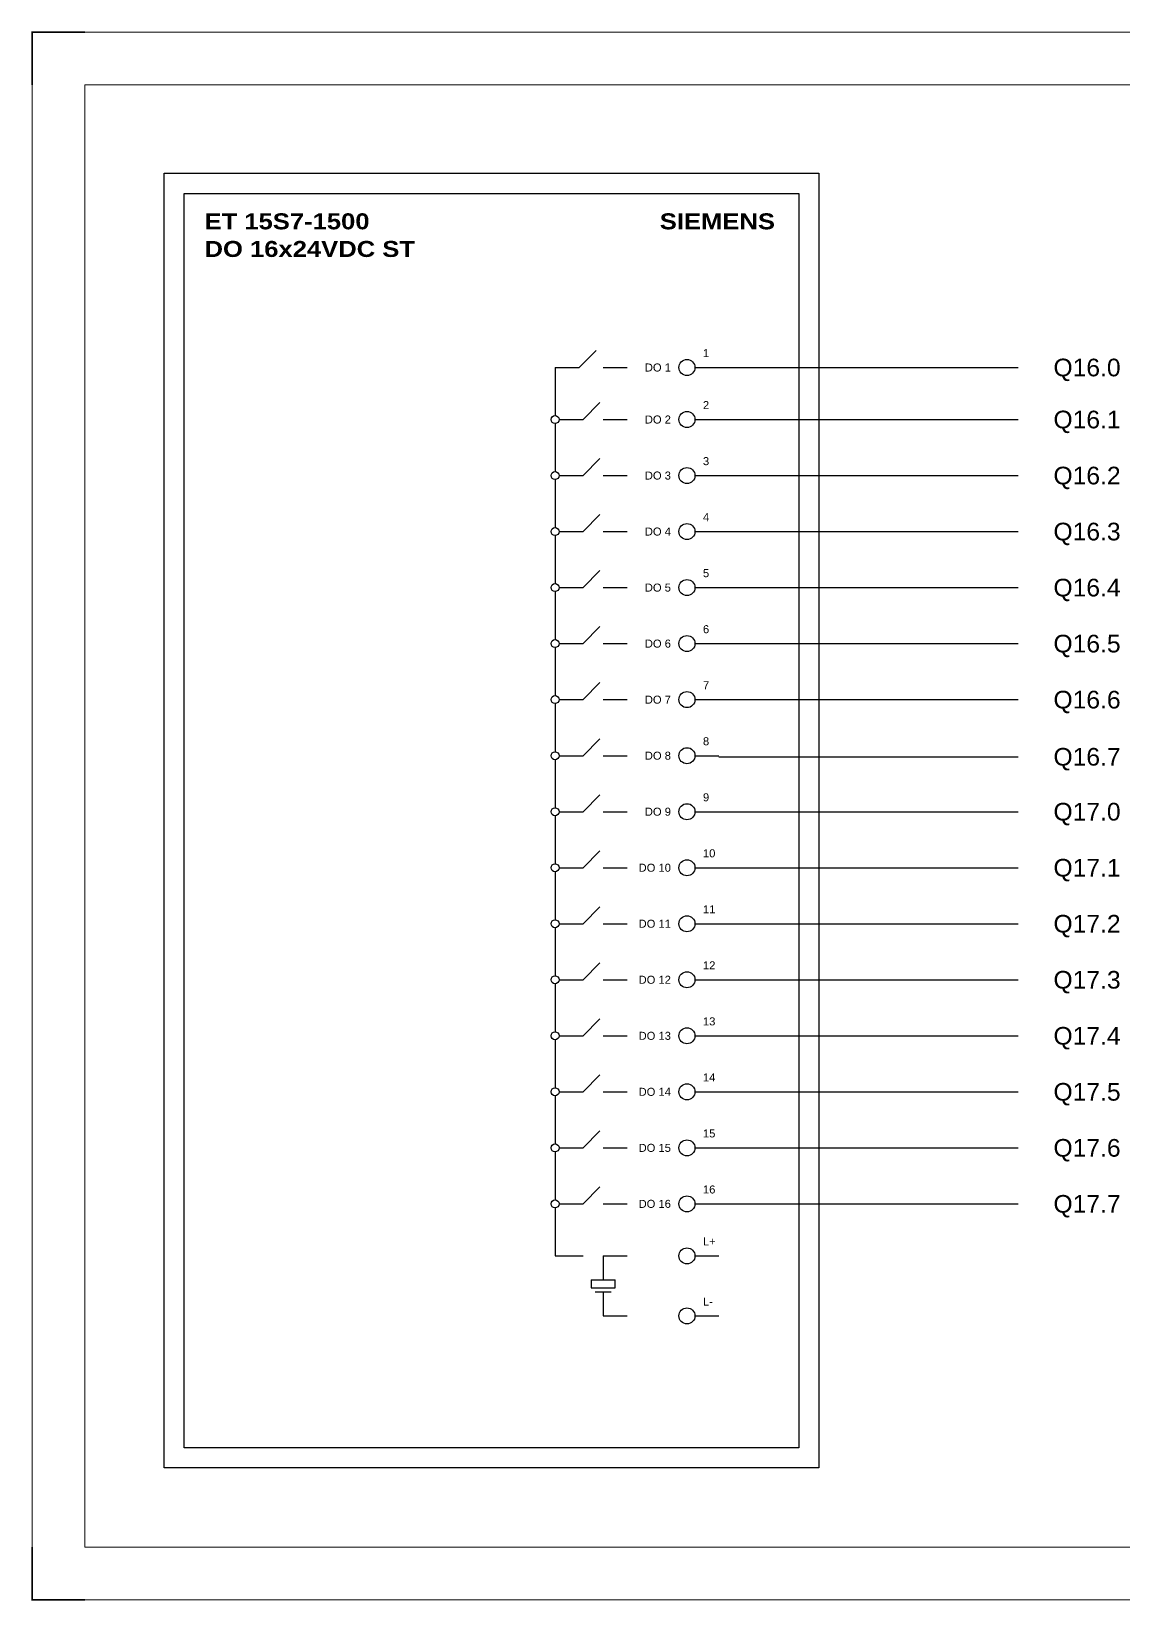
# Model space of a CAD drawing. Header units: centimetres. Extents: x 17259 to 54652, y 10858 to 53453.
# Drawn here: x 17259 to 20352, y 16798 to 21241 of the extents above; entities that cross this region are included whole.
import ezdxf
from ezdxf.enums import TextEntityAlignment as Align

# ---------------------------------------------------------------- set-up
doc = ezdxf.new("R2010")
doc.units = ezdxf.units.CM
doc.header["$MEASUREMENT"] = 0
doc.layers.add('Etiket-Line-L', color=7, linetype='Continuous')
doc.layers.add('EtIket-Line-S', color=2, linetype='Continuous')
doc.styles.add('Bold', font='ariblk.ttf', dxfattribs={"height": 25.4})
doc.styles.get("Standard").update_dxf_attribs({"font": 'arial.ttf'})

# ---------------------------------------------------------------- blocks, each defined once
blk = doc.blocks.new('x5 Out Line')
at = {"const_width": 0.3}
for points in [[(9.65, 286.71), (0, 286.71), (0, 277.06)], [(0, 9.65), (0, 0), (9.65, 0)]]:
    blk.add_lwpolyline(points, dxfattribs=at)
at = {"lineweight": 15}
blk.add_lwpolyline([(395.8, 9.65), (395.8, 277.06), (9.65, 277.06), (9.65, 9.65)], close=True, dxfattribs=at)
at = {"layer": 'EtIket-Line-S', "lineweight": 9, "ltscale": 0.5}
blk.add_lwpolyline([(0, 0), (405.45, 0), (405.45, 286.71), (0, 286.71)], close=True, dxfattribs=at)

msp = doc.modelspace()

# ---------------------------------------------------------------- linework, layer by layer
at = {"ltscale": 50}
for p, q in [((18809.8, 20289.6), (18857.9, 20337.7)), ((18741.8, 20289.6), (18809.8, 20289.6)), ((18741.8, 20289.6), (18741.8, 20153.6)), ((18877.8, 20289.6), (18945.8, 20289.6)), ((18821.1, 20142.3), (18869.2, 20190.4)), ((18753.1, 20142.3), (18821.1, 20142.3)), ((18877.8, 20142.3), (18945.8, 20142.3)), ((18741.8, 20131), (18741.8, 19995)), ((18821.1, 19983.6), (18869.2, 20031.7)), ((18741.8, 19972.3), (18741.8, 19836.3)), ((18753.1, 19983.6), (18821.1, 19983.6)), ((18877.8, 19983.6), (18945.8, 19983.6)), ((18821.1, 19825), (18869.2, 19873.1)), ((18753.1, 19825), (18821.1, 19825)), ((18877.8, 19825), (18945.8, 19825)), ((18741.8, 19813.6), (18741.8, 19677.6)), ((18821.1, 19666.3), (18869.2, 19714.4)), ((18741.8, 19655), (18741.8, 19519)), ((18753.1, 19666.3), (18821.1, 19666.3)), ((18877.8, 19666.3), (18945.8, 19666.3)), ((18821.1, 19507.7), (18869.2, 19555.7)), ((18741.8, 19496.3), (18741.8, 19360.3)), ((18753.1, 19507.7), (18821.1, 19507.7)), ((18877.8, 19507.7), (18945.8, 19507.7)), ((18821.1, 19349), (18869.2, 19397.1)), ((18741.8, 19337.7), (18741.8, 19201.7)), ((18753.1, 19349), (18821.1, 19349)), ((18877.8, 19349), (18945.8, 19349)), ((18821.1, 19190.3), (18869.2, 19238.4)), ((18741.8, 19179), (18741.8, 19043)), ((18753.1, 19190.3), (18821.1, 19190.3)), ((18877.8, 19190.3), (18945.8, 19190.3)), ((18821.1, 19031.7), (18869.2, 19079.8)), ((18741.8, 19020.3), (18741.8, 18884.4)), ((18753.1, 19031.7), (18821.1, 19031.7)), ((18877.8, 19031.7), (18945.8, 19031.7)), ((18821.1, 18873), (18869.2, 18921.1)), ((18741.8, 18861.7), (18741.8, 18725.7)), ((18753.1, 18873), (18821.1, 18873)), ((18877.8, 18873), (18945.8, 18873)), ((18821.1, 18714.4), (18869.2, 18762.4)), ((18753.1, 18714.4), (18821.1, 18714.4)), ((18877.8, 18714.4), (18945.8, 18714.4)), ((18741.8, 18703), (18741.8, 18567)), ((18821.1, 18555.7), (18869.2, 18603.8)), ((18741.8, 18544.4), (18741.8, 18408.4)), ((18753.1, 18555.7), (18821.1, 18555.7)), ((18877.8, 18555.7), (18945.8, 18555.7)), ((18821.1, 18397), (18869.2, 18445.1)), ((18741.8, 18385.7), (18741.8, 18249.7)), ((18753.1, 18397), (18821.1, 18397)), ((18877.8, 18397), (18945.8, 18397)), ((18821.1, 18238.4), (18869.2, 18286.5)), ((18741.8, 18227.1), (18741.8, 18091.1)), ((18753.1, 18238.4), (18821.1, 18238.4)), ((18877.8, 18238.4), (18945.8, 18238.4)), ((18821.1, 18079.7), (18869.2, 18127.8)), ((18741.8, 18068.4), (18741.8, 17932.4)), ((18753.1, 18079.7), (18821.1, 18079.7)), ((18877.8, 18079.7), (18945.8, 18079.7)), ((18821.1, 17921.1), (18869.2, 17969.2)), ((18741.8, 17909.7), (18741.8, 17773.7)), ((18753.1, 17921.1), (18821.1, 17921.1)), ((18877.8, 17921.1), (18945.8, 17921.1)), ((18741.8, 17773.7), (18821.1, 17773.7)), ((18877.8, 17773.7), (18945.8, 17773.7)), ((18877.8, 17773.7), (18877.8, 17705.8)), ((18843.8, 17705.8), (18911.8, 17705.8)), ((18843.8, 17705.8), (18843.8, 17683.3)), ((18911.8, 17683.3), (18911.8, 17705.8)), ((18843.8, 17683.3), (18911.8, 17683.3)), ((18855.1, 17671.8), (18900.4, 17671.8)), ((18877.8, 17671.8), (18877.8, 17603.8)), ((18877.8, 17603.8), (18945.8, 17603.8))]:
    msp.add_line(p, q, dxfattribs=at)
at = {"color": 6, "ltscale": 50}
for p, q in [((19138.1, 20289.6), (19206.1, 20289.6)), ((19138.1, 20142.3), (19206.1, 20142.3)), ((19138.1, 19983.6), (19206.1, 19983.6)), ((19138.1, 19825), (19206.1, 19825)), ((19138.1, 19666.3), (19206.1, 19666.3)), ((19138.1, 19507.7), (19206.1, 19507.7)), ((19138.1, 19349), (19206.1, 19349)), ((19138.1, 19190.3), (19206.1, 19190.3)), ((19138.1, 19031.7), (19206.1, 19031.7)), ((19138.1, 18873), (19206.1, 18873)), ((19138.1, 18714.4), (19206.1, 18714.4)), ((19138.1, 18555.7), (19206.1, 18555.7)), ((19138.1, 18397), (19206.1, 18397)), ((19138.1, 18238.4), (19206.1, 18238.4)), ((19138.1, 18079.7), (19206.1, 18079.7)), ((19138.1, 17921.1), (19206.1, 17921.1)), ((19138.1, 17773.7), (19206.1, 17773.7)), ((19138.1, 17603.8), (19206.1, 17603.8))]:
    msp.add_line(p, q, dxfattribs=at)
at = {"color": 146, "ltscale": 50, "true_color": 0x105689}
for p, q in [((19206.1, 20289.6), (20053.6, 20289.6)), ((19206.1, 20142.3), (20053.6, 20142.3)), ((19206.1, 19983.6), (20053.6, 19983.6)), ((19206.1, 19825), (20053.6, 19825)), ((19206.1, 19666.3), (20053.6, 19666.3)), ((19206.1, 19507.7), (20053.6, 19507.7)), ((19206.1, 19349), (20053.6, 19349)), ((19206.1, 19187.2), (20053.6, 19187.2)), ((19206.1, 19031.7), (20053.6, 19031.7)), ((19206.1, 18873), (20053.6, 18873)), ((19206.1, 18714.4), (20053.6, 18714.4)), ((19206.1, 18555.7), (20053.6, 18555.7)), ((19206.1, 18397), (20053.6, 18397)), ((19206.1, 18238.4), (20053.6, 18238.4)), ((19206.1, 18079.7), (20053.6, 18079.7)), ((19206.1, 17921.1), (20053.6, 17921.1))]:
    msp.add_line(p, q, dxfattribs=at)
at = {"ltscale": 50}
msp.add_lwpolyline([(17634.8, 20839.5), (19489.4, 20839.5), (19489.4, 17173.7), (17634.8, 17173.7)], close=True, dxfattribs=at)
at = {"color": 6, "ltscale": 50}
msp.add_lwpolyline([(17691.4, 20782.8), (19432.8, 20782.8), (19432.8, 17230.3), (17691.4, 17230.3)], close=True, dxfattribs=at)
at = {"color": 6, "ltscale": 500}
for centre in [(19115.5, 20289.6), (19115.5, 20142.3), (19115.5, 19983.6), (19115.5, 19825), (19115.5, 19666.3), (19115.5, 19507.7), (19115.5, 19349), (19115.5, 19190.3), (19115.5, 19031.7), (19115.5, 18873), (19115.5, 18714.4), (19115.5, 18555.7), (19115.5, 18397), (19115.5, 18238.4), (19115.5, 18079.7), (19115.5, 17921.1), (19115.5, 17773.7), (19115.5, 17603.8)]:
    msp.add_circle(centre, 22.7, dxfattribs=at)
at = {"ltscale": 500}
for centre in [(18741.8, 20142.3), (18741.8, 19983.6), (18741.8, 19825), (18741.8, 19666.3), (18741.8, 19507.7), (18741.8, 19349), (18741.8, 19190.3), (18741.8, 19031.7), (18741.8, 18873), (18741.8, 18714.4), (18741.8, 18555.7), (18741.8, 18397), (18741.8, 18238.4), (18741.8, 18079.7), (18741.8, 17921.1)]:
    msp.add_circle(centre, 11.3, dxfattribs=at)

# ---------------------------------------------------------------- block references
at = {"layer": 'Etiket-Line-L', "lineweight": 0, "xscale": 15.48351216233742, "yscale": 15.48351216233742, "zscale": 15.48351216233742}
msp.add_blockref('x5 Out Line', (17260.9, 16799.8), dxfattribs=at)

# ---------------------------------------------------------------- texts
at = {"ltscale": 500, "style": 'Bold'}
for s, p in [('ET 15S7-1500', (17749, 20726.2)), ('DO 16x24VDC ST', (17749, 20648))]:
    msp.add_text(s, height=45.331, dxfattribs=at).set_placement(p, align=Align.TOP_LEFT)
msp.add_text('SIEMENS', height=45.33, dxfattribs=at).set_placement((19364.8, 20726.2), align=Align.TOP_RIGHT)
at = {"ltscale": 500}
for s, height, p in [('1', 22.7, (19160.8, 20312.3)), ('2', 22.7, (19160.8, 20165)), ('3', 22.7, (19160.8, 20006.3)), ('4', 22.7, (19160.8, 19847.6)), ('5', 22.7, (19160.8, 19689)), ('6', 22.7, (19160.8, 19530.3)), ('7', 22.7, (19160.8, 19371.7)), ('8', 22.7, (19160.8, 19213)), ('9', 22.7, (19160.8, 19054.3)), ('10', 22.67, (19160.8, 18895.7)), ('11', 22.67, (19160.8, 18737)), ('12', 22.67, (19160.8, 18578.4)), ('13', 22.67, (19160.8, 18419.7)), ('14', 22.67, (19160.8, 18261.1)), ('15', 22.67, (19160.8, 18102.4)), ('16', 22.67, (19160.8, 17943.7)), ('L+', 22.67, (19160.8, 17796.4)), ('L-', 22.67, (19160.8, 17626.4))]:
    msp.add_text(s, height=height, dxfattribs=at).set_placement(p, align=Align.BOTTOM_LEFT)
for s, p in [('Q16.0', (20153.6, 20289.6)), ('Q16.1', (20153.6, 20142.3)), ('Q16.2', (20153.6, 19983.6)), ('Q16.3', (20153.6, 19825)), ('Q16.4', (20153.6, 19666.3)), ('Q16.5', (20153.6, 19507.7)), ('Q16.6', (20153.6, 19349)), ('Q16.7', (20153.6, 19187.2)), ('Q17.0', (20153.6, 19031.7)), ('Q17.1', (20153.6, 18873)), ('Q17.2', (20153.6, 18714.4)), ('Q17.3', (20153.6, 18555.7)), ('Q17.4', (20153.6, 18397)), ('Q17.5', (20153.6, 18238.4)), ('Q17.6', (20153.6, 18079.7)), ('Q17.7', (20153.6, 17921.1))]:
    msp.add_text(s, height=50, dxfattribs=at).set_placement(p, align=Align.MIDDLE_LEFT)
for s, p in [('DO 1', (19070.1, 20289.6)), ('DO 2', (19070.1, 20142.3)), ('DO 3', (19070.1, 19983.6)), ('DO 4', (19070.1, 19825)), ('DO 5', (19070.1, 19666.3)), ('DO 6', (19070.1, 19507.7)), ('DO 7', (19070.1, 19349)), ('DO 8', (19070.1, 19190.3)), ('DO 9', (19070.1, 19031.7)), ('DO 10', (19070.1, 18873)), ('DO 11', (19070.1, 18714.4)), ('DO 12', (19070.1, 18555.7)), ('DO 13', (19070.1, 18397)), ('DO 14', (19070.1, 18238.4)), ('DO 15', (19070.1, 18079.7)), ('DO 16', (19070.1, 17921.1))]:
    msp.add_text(s, height=22.67, dxfattribs=at).set_placement(p, align=Align.MIDDLE_RIGHT)

doc.saveas('drawing.dxf')
